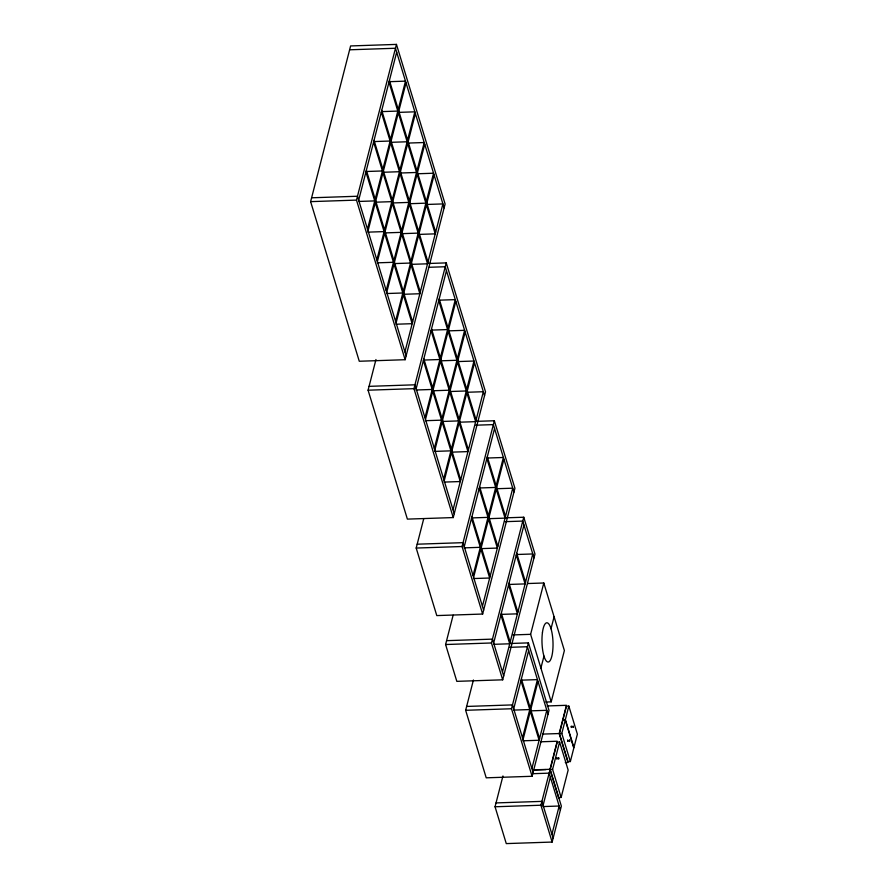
<?xml version="1.0" encoding="UTF-8"?>
<svg xmlns="http://www.w3.org/2000/svg" width="888" height="888" viewBox="0 0 888 888"><rect width="100%" height="100%" fill="white"/><g stroke="black" fill="none" stroke-linecap="round" stroke-linejoin="round"><path stroke-width="1.33" d="M310.622 201.643L350.605 45.943L396.459 44.4L445.11 204.018L405.128 359.707L359.274 361.25L310.622 201.643L356.488 200.1L396.459 44.4M358.674 200.2L396.681 52.192M367.499 229.137L374.747 200.91L358.563 201.454M375.18 199.19L382.428 170.962L366.245 171.506M382.872 169.253L390.121 141.026L373.937 141.569M390.565 139.305L397.813 111.078L381.618 111.622M398.246 109.368L405.494 81.141L389.31 81.685M368.032 230.891L375.28 202.664M375.724 200.943L382.972 172.716M383.405 171.007L390.653 142.779M391.097 141.059L398.346 112.832M398.779 111.122L406.027 82.895M376.856 259.829L384.104 231.602L367.91 232.145M384.537 229.892L391.786 201.654L375.602 202.198M392.23 199.944L399.478 171.717L383.294 172.261M399.911 170.008L407.159 141.769L390.975 142.313M407.603 140.06L414.851 111.833L398.668 112.376M377.389 261.583L384.637 233.355M385.07 231.646L392.318 203.408M392.762 201.698L400.011 173.471M400.455 171.761L407.703 143.523M408.136 141.814L415.384 113.586M386.202 290.531L393.451 262.293L377.267 262.837M393.895 260.584L401.143 232.356L384.959 232.9M401.587 230.647L408.835 202.409L392.64 202.952M409.268 200.699L416.516 172.472L400.333 173.016M416.96 170.762L424.209 142.524L408.025 143.068M386.746 292.285L393.995 264.047M394.427 262.337L401.676 234.11M402.12 232.401L409.368 204.162M409.801 202.453L417.049 174.226M417.493 172.516L424.742 144.278M428.704 263.481L446.242 262.892L485.525 391.819L453.246 517.571L407.381 519.114L368.087 390.198L375.968 359.518M395.56 321.223L402.808 292.985L386.624 293.54M403.252 291.275L410.5 263.048L394.316 263.592M410.933 261.338L418.181 233.111L401.998 233.655M418.625 231.391L425.874 203.163L409.69 203.707M426.318 201.454L433.566 173.227L417.371 173.771M396.092 322.977L403.341 294.749M403.785 293.029L411.033 264.802M411.477 263.092L418.725 234.865M419.158 233.144L426.406 204.917M426.851 203.208L434.099 174.98M404.917 351.914L442.912 203.918L426.728 204.462M453.246 517.571L413.952 388.655L446.242 262.892M416.139 388.744L446.453 270.696M424.964 417.693L432.212 389.455L416.028 389.999M432.656 387.745L439.904 359.518L423.709 360.062M440.337 357.809L447.585 329.57L431.401 330.114M448.029 327.861L455.278 299.633L439.083 300.177M425.496 419.447L432.745 391.208M433.189 389.499L440.437 361.272M440.87 359.562L448.118 331.324M448.562 329.615L455.81 301.387M434.321 448.385L441.569 420.157L425.374 420.701M442.002 418.448L449.25 390.209L433.067 390.753M449.694 388.5L456.943 360.273L440.759 360.817M457.376 358.563L464.624 330.325L448.44 330.869M434.854 450.138L442.102 421.911M442.535 420.202L449.783 391.963M450.227 390.254L457.475 362.026M457.919 360.317L465.168 332.079M476.812 421.345L494.35 420.757L514.929 488.278L482.639 614.041L436.785 615.584L416.195 548.051L423.731 518.714M443.667 479.076L450.915 450.849L434.732 451.393M451.359 449.139L458.608 420.912L442.424 421.456M459.052 419.192L466.3 390.964L450.105 391.508M466.733 389.255L473.981 361.028L457.797 361.571M444.211 480.83L451.459 452.603M451.892 450.893L459.14 422.666M459.584 420.945L466.833 392.718M467.266 391.009L474.514 362.781M453.024 509.779L483.338 391.719L467.155 392.263M482.639 614.041L462.06 546.509L494.35 420.757M464.258 546.608L494.561 428.549M506.216 517.815L523.754 517.227L534.976 554.057L502.686 679.82L456.821 681.351L445.598 644.522L453.135 615.184M473.071 575.546L480.319 547.319L464.135 547.863M480.763 545.609L488.012 517.371L471.828 517.915M488.444 515.662L495.693 487.434L479.509 487.978M496.137 485.725L503.385 457.487L487.201 458.03M473.604 577.3L480.852 549.073M481.296 547.363L488.544 519.125M488.988 517.415L496.237 489.188M496.67 487.479L503.918 459.24M482.428 606.249L512.742 488.189L496.559 488.733M510.889 643.467L528.427 642.879L549.006 710.411L532.09 776.279L486.224 777.821L465.645 710.3L473.426 680.008M502.686 679.82L491.464 642.979L523.754 517.227M493.65 643.079L523.964 525.019M502.475 672.016L532.789 553.957L516.594 554.501M532.09 776.279L511.51 708.757L528.427 642.879M545.798 702.042L551.204 701.853L530.613 634.332L543.8 582.994L527.605 583.538M513.697 708.857L528.638 650.682M532.6 769.885L550.138 769.297L561.36 806.126L552.136 842.057L506.271 843.6L495.049 806.77L502.952 775.968M522.521 737.795L529.77 709.556L513.586 710.1M530.203 707.847L537.451 679.62L521.267 680.164M540.903 668.087L543.978 656.11M551.015 628.737L554.09 616.76M523.054 739.549L530.303 711.31M530.746 709.601L537.995 681.374M531.879 768.486L546.808 710.311L530.624 710.855M551.204 701.853L564.38 650.527L543.8 582.994M565.279 762.57L568.02 762.481L559.196 733.544L566.444 705.305L547.241 705.949M552.136 842.057L540.914 805.227L550.138 769.297M562.903 720.079L565.256 720.002L573.803 748.062L570.351 761.538L567.998 761.615L559.44 733.555L566.466 706.171L568.82 706.093L577.378 734.154L573.914 747.629L565.367 719.569L568.82 706.093M543.101 805.316L550.349 777.089M552.569 769.397L559.595 742.024L557.242 742.102L550.216 769.485L552.569 769.397L561.127 797.468L558.774 797.546M570.351 761.538L561.793 733.466L565.256 720.002M561.127 797.468L568.154 770.085L559.595 742.024M551.925 834.265L559.174 806.027L542.979 806.57M349.617 49.795L395.471 48.252L444.122 207.859M311.61 197.791L357.476 196.248L406.116 355.866M419.047 234.399L435.231 233.855L388.988 82.14M411.355 264.347L427.539 263.803L381.296 112.077M429.071 267.288L445.254 266.744L484.537 395.66M403.663 294.283L419.858 293.739L373.615 142.025M395.981 324.231L412.165 323.687L365.923 171.961M369.075 386.347L414.94 384.804L454.234 513.719M368.087 390.198L413.952 388.655M459.462 422.2L475.646 421.656L438.772 300.632M475.824 425.197L493.362 424.608L513.941 492.13M451.781 452.147L467.965 451.604L431.08 330.58M444.089 482.084L460.273 481.54L423.387 360.517M488.866 518.67L505.05 518.126L486.879 458.497M505.228 521.667L522.766 521.078L533.988 557.908M417.182 544.2L463.048 542.657L483.627 610.189M416.195 548.051L462.06 546.509M481.174 548.618L497.369 548.074L479.187 488.433M473.493 578.554L489.677 578.01L471.506 518.381M508.913 584.448L525.097 583.904L516.272 554.967M501.221 614.385L517.415 613.841L508.591 584.903M513.086 634.92L530.613 634.332M446.586 640.67L492.452 639.127L503.674 675.968M445.598 644.522L491.464 642.979M493.539 644.333L509.723 643.789L500.899 614.851M509.901 647.319L527.428 646.73L548.018 714.263M466.633 706.448L512.498 704.905L533.078 772.438M465.645 710.3L511.51 708.757M563.014 719.646L565.367 719.569M542.735 734.087L559.196 733.544M559.44 733.555L561.793 733.466M522.932 740.803L539.127 740.259L520.945 680.619M540.759 741.791L557.22 741.236L549.972 769.474L558.796 798.412M533.51 770.018L545.854 769.607M532.955 773.692L549.15 773.148L560.372 809.978M496.037 802.919L541.902 801.376L553.124 838.205M495.049 806.77L540.914 805.227M389.432 80.431L435.664 232.145M381.74 110.367L427.983 262.093M439.205 298.923L476.09 419.946M487.312 456.787L505.494 516.416M516.716 553.246L525.541 582.195M374.048 140.315L420.29 292.03M431.513 328.86L468.398 449.894M479.631 486.724L497.802 546.364M509.024 583.194L517.848 612.132M366.367 170.252L412.609 321.978M423.831 358.808L460.717 479.831M471.939 516.661L490.121 576.301M501.343 613.131L510.156 642.08M521.389 678.909L539.56 738.55M356.488 200.1L405.128 359.707M556.82 757.753L556.942 758.94L556.82 757.753M558.585 757.686L558.707 758.874L558.585 757.686M567.743 740.17L567.865 741.358L567.743 740.17M571.306 726.273L571.428 727.461L571.306 726.273M569.508 740.115L569.63 741.302L569.508 740.115M573.071 726.206L573.193 727.394L573.071 726.206M542.457 632.411A19.614 5.495 88.1 0 0 548.04 662.026A19.614 5.495 88.1 0 0 552.003 632.833A19.614 5.495 88.1 0 0 542.457 632.411"/></g></svg>
